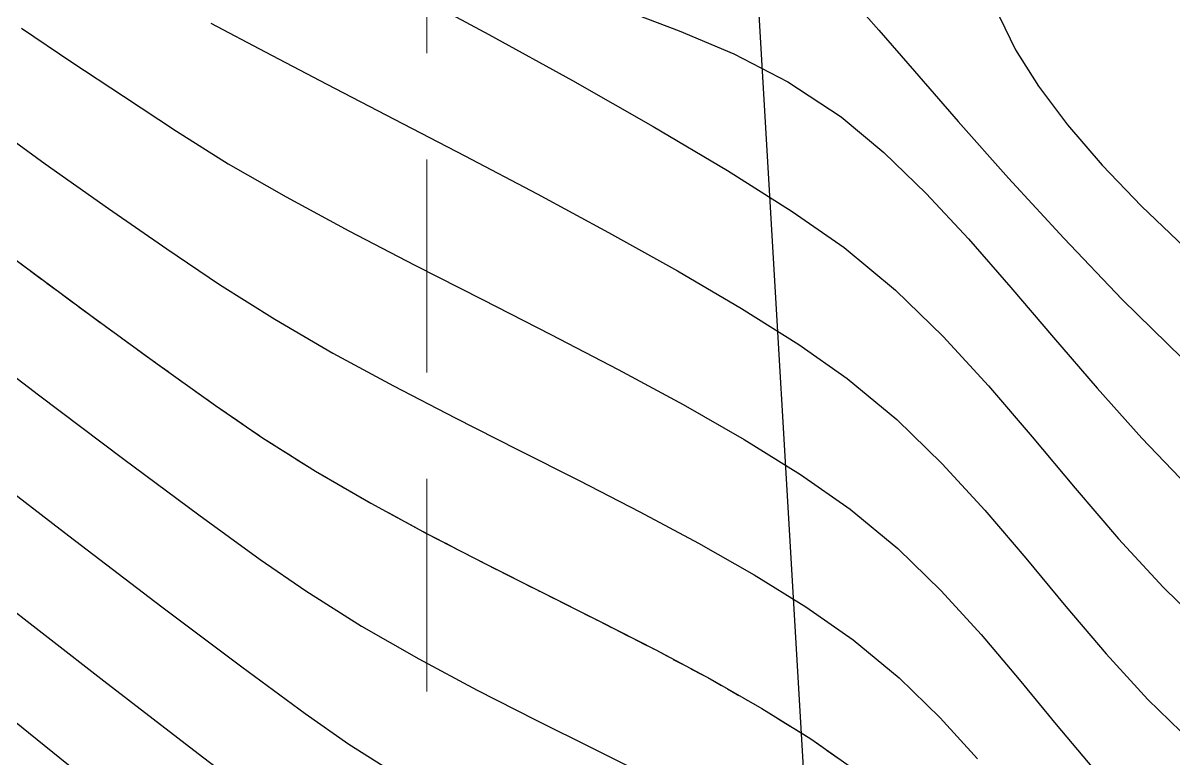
# Model space of a CAD drawing. Header units: inches. Extents: x 2547543 to 2548696, y 7125653 to 7126375.
# Drawn here: x 2548471.99 to 2548493.63, y 7125871.11 to 7125884.94 of the extents above; entities that cross this region are included whole.
import ezdxf

# ---------------------------------------------------------------- set-up
doc = ezdxf.new("R2010")
doc.units = ezdxf.units.IN
doc.header["$MEASUREMENT"] = 0
doc.linetypes.add('DASHED2', pattern=[0.375, 0.25, -0.125])
doc.linetypes.add('HIDDEN', pattern=[0.375, 0.25, -0.125])
for name, color, linetype in [('CONT-MJR', 6, 'Continuous'), ('CONT-MNR', 14, 'Continuous'), ('GRID', 254, 'HIDDEN'), ('V-100YR-LINE', 2, 'DASHED2'), ('V-AREA', 6, 'Continuous')]:
    doc.layers.add(name, color=color, linetype=linetype)

msp = doc.modelspace()

# ---------------------------------------------------------------- linework, layer by layer
at = {"layer": 'CONT-MJR', "color": 35, "extrusion": (0.4703847139463607, 0.882461455750675, 0), "elevation": 7487082.730040736}
msp.add_lwpolyline([(1102975.933275636, 570.0000000000009), (1102974.777633673, 570.0000000000009)], dxfattribs=at)
at = {"layer": 'CONT-MJR', "color": 35, "extrusion": (-0.4624491955246746, -0.8866457813346779, 0), "elevation": -7496676.267913509}
msp.add_lwpolyline([(-1035763.535114386, 570), (-1035762.224890306, 570)], dxfattribs=at)
at = {"layer": 'CONT-MJR', "color": 35}
for points, elevation in [([(2548477.702040712, 7125883.794632679), (2548478.967125516, 7125883.139401617)], 570), ([(2548478.967125516, 7125883.139401617), (2548480.297075457, 7125882.447848337)], 570), ([(2548481.653375518, 7125881.732969606), (2548482.997510686, 7125881.007762193)], 570), ([(2548484.290965946, 7125880.285222868), (2548485.495226282, 7125879.578348399)], 570), ([(2548487.482102127, 7125878.263581111), (2548488.414747215, 7125877.492481256)], 570), ([(2548472.848388184, 7125875.303393166), (2548474.600694178, 7125873.966732437)], 565), ([(2548474.600694178, 7125873.966732437), (2548476.10021098, 7125872.838062741)], 565), ([(2548477.290092579, 7125871.962461226), (2548478.113492966, 7125871.38500504)], 565)]:
    msp.add_lwpolyline(points, dxfattribs=dict(at, elevation=elevation))
at = {"layer": 'CONT-MJR', "color": 35, "extrusion": (-0.4662757996149479, -0.8846394060256647, 0), "elevation": -7492131.104395059}
msp.add_lwpolyline([(-1068140.440059664, 570), (-1068138.906892532, 570)], dxfattribs=at)
at = {"layer": 'CONT-MJR', "color": 35, "extrusion": (-0.4876804707144671, -0.8730221981620604, 0), "elevation": -7463897.689071656}
msp.add_lwpolyline([(-1250270.775655332, 570), (-1250269.294071859, 570)], dxfattribs=at)
at = {"layer": 'CONT-MJR', "color": 35, "extrusion": (0.5330298300387005, 0.846096448573633, 0), "elevation": 7387600.194580516}
msp.add_lwpolyline([(1642041.853770922, 570.0000000000005), (1642040.581397776, 570.0000000000005)], dxfattribs=at)
at = {"layer": 'CONT-MJR', "color": 35, "extrusion": (-0.5730554318644312, -0.8195166087460769, 0), "elevation": -7300200.18356451}
msp.add_lwpolyline([(-1994996.537793479, 570.0000000000009), (-1994995.426985673, 570.0000000000009)], dxfattribs=at)
at = {"layer": 'CONT-MJR', "color": 35, "extrusion": (0.6971020469331313, 0.7169719214597169, 0), "elevation": 6885610.568376489}
msp.add_lwpolyline([(3140269.150664275, 570), (3140267.955357469, 570)], dxfattribs=at)
at = {"layer": 'CONT-MJR', "color": 35, "extrusion": (0.6099461875409578, 0.7924428359851902, 0), "elevation": 7201280.132223728}
msp.add_lwpolyline([(2326883.88132486, 565.0000000000009), (2326881.422788939, 565.0000000000009)], dxfattribs=at)
at = {"layer": 'CONT-MJR', "color": 35, "extrusion": (0.7378286290296839, 0.6749880844757017, 0), "elevation": 6690230.181895213}
msp.add_lwpolyline([(3537475.914270132, 570), (3537474.726537097, 570)], dxfattribs=at)
at = {"layer": 'CONT-MJR', "color": 35, "extrusion": (0.7613394916792207, 0.6483534363367144, 0), "elevation": 6560352.187816582}
msp.add_lwpolyline([(3772888.34971837, 570), (3772887.167095227, 570)], dxfattribs=at)
at = {"layer": 'CONT-MJR', "color": 35, "extrusion": (0.7691829059685913, 0.6390286825845247, 0), "elevation": 6513894.028740717}
msp.add_lwpolyline([(3852542.405497655, 570), (3852541.228464704, 570)], dxfattribs=at)
at = {"layer": 'CONT-MJR', "color": 35, "extrusion": (0.7618021198013603, 0.6478097948210988, 0), "elevation": 6557657.256425537}
msp.add_lwpolyline([(3777568.085678116, 570.0000000000009), (3777566.91572706, 570.0000000000009)], dxfattribs=at)
at = {"layer": 'CONT-MJR', "color": 35, "extrusion": (0.738275027671103, 0.6744998024590017, 0), "elevation": 6687888.24919633}
msp.add_lwpolyline([(3541896.562832943, 570), (3541895.400487761, 570)], dxfattribs=at)
at = {"layer": 'CONT-MJR', "color": 35, "extrusion": (-0.5926929384068405, -0.8054285075428267, 0), "elevation": -7249844.913194492}
msp.add_lwpolyline([(-2170839.209203405, 565), (-2170837.731876008, 565)], dxfattribs=at)
at = {"layer": 'CONT-MJR', "color": 35, "extrusion": (0.6964356943233718, 0.717619205200309, 0), "elevation": 6888524.349888526}
msp.add_lwpolyline([(3133864.155117064, 570.0000000000009), (3133862.997894217, 570.0000000000009)], dxfattribs=at)
at = {"layer": 'CONT-MJR', "color": 35, "extrusion": (0.5337306938680442, 0.8456545077176236, 0), "elevation": 7386226.249967666}
msp.add_lwpolyline([(1648164.27423815, 565.0000000000009), (1648163.088034088, 565.0000000000009)], dxfattribs=at)
at = {"layer": 'CONT-MNR', "color": 35, "extrusion": (0.4746902778551776, 0.8801529072324732, 0), "elevation": 7481607.195998293}
msp.add_lwpolyline([(1139537.244245077, 571.0000000000005), (1139535.462087564, 571.0000000000005)], dxfattribs=at)
at = {"layer": 'CONT-MNR', "color": 35, "extrusion": (0.7479591110932104, 0.6637448064826228, 0), "elevation": 6635933.914503922}
msp.add_lwpolyline([(3638325.477475045, 573), (3638324.741464538, 573)], dxfattribs=at)
at = {"layer": 'CONT-MNR', "color": 35, "extrusion": (-0.3559240444034529, -0.9345148873161353, 0), "elevation": -7566312.276817536}
msp.add_lwpolyline([(-154678.2759354115, 572.0000000000009), (-154677.1928388365, 572.0000000000009)], dxfattribs=at)
at = {"layer": 'CONT-MNR', "color": 35}
for points, elevation in [([(2548490.350362472, 7125885.057594281), (2548490.648619613, 7125884.437904108)], 574), ([(2548472.907752766, 7125884.209713177), (2548473.8793804, 7125883.567449823)], 569), ([(2548488.750753831, 7125884.037945913), (2548489.572997282, 7125883.093244879)], 573), ([(2548486.368984363, 7125883.839384692), (2548487.370622568, 7125883.179690746)], 572), ([(2548471.161669284, 7125883.197455202), (2548472.40500361, 7125882.299562977)], 568), ([(2548487.370622568, 7125883.179690746), (2548488.173611644, 7125882.511965494)], 572), ([(2548489.572997282, 7125883.093244879), (2548490.517553265, 7125882.029022675)], 573), ([(2548488.173611644, 7125882.511965494), (2548488.968981415, 7125881.739012998)], 572), ([(2548490.517553265, 7125882.029022675), (2548491.554723369, 7125880.896996942)], 573), ([(2548473.592330135, 7125881.459464345), (2548474.694356184, 7125880.696357748)], 568), ([(2548471.834829067, 7125880.501255011), (2548473.239050627, 7125879.460916837)], 567), ([(2548475.681789076, 7125880.029441621), (2548476.71984101, 7125879.373597245)], 568), ([(2548490.558468678, 7125879.974080924), (2548491.363388983, 7125879.03042867)], 572), ([(2548476.71984101, 7125879.373597245), (2548477.81517559, 7125878.73956085)], 568), ([(2548481.910560419, 7125879.087961646), (2548483.175914053, 7125878.42968274)], 569), ([(2548478.95168782, 7125878.123289278), (2548480.113272706, 7125877.520739374)], 568), ([(2548475.608369535, 7125877.75380015), (2548476.49235704, 7125877.147962761)], 567), ([(2548480.113272706, 7125877.520739374), (2548481.283825252, 7125876.927867979)], 568), ([(2548476.49235704, 7125877.147962761), (2548477.488334619, 7125876.518088501)], 567), ([(2548485.549287123, 7125877.11203271), (2548486.604794752, 7125876.456441557)], 569), ([(2548490.961535709, 7125877.164303092), (2548491.769841407, 7125876.199157759)], 571), ([(2548481.283825252, 7125876.927867979), (2548482.447240464, 7125876.340631936)], 568), ([(2548486.604794752, 7125876.456441557), (2548487.537841907, 7125875.805526295)], 569), ([(2548482.447240464, 7125876.340631936), (2548483.587413346, 7125875.754988085)], 568), ([(2548478.524688707, 7125875.917768758), (2548479.589179928, 7125875.341213055)], 567), ([(2548479.589179928, 7125875.341213055), (2548480.669568907, 7125874.782630928)], 567), ([(2548493.422226097, 7125874.334685057), (2548494.302407505, 7125873.480155554)], 571), ([(2548482.829082639, 7125873.696225516), (2548483.883728641, 7125873.156821294)], 567), ([(2548483.883728641, 7125873.156821294), (2548484.9053149, 7125872.612228766)], 567), ([(2548479.430514978, 7125872.987266809), (2548480.52494774, 7125872.403477011)], 566), ([(2548481.624765386, 7125871.843649191), (2548482.718687691, 7125871.297845455)], 566), ([(2548491.414955209, 7125871.755292919), (2548492.116933592, 7125870.923165279)], 569), ([(2548486.800350687, 7125871.48431692), (2548487.649321466, 7125870.889416661)], 567), ([(2548482.718687691, 7125871.297845455), (2548483.795434431, 7125870.756127913)], 566), ([(2548475.364967954, 7125871.147723549), (2548476.928160874, 7125869.959653861)], 564)]:
    msp.add_lwpolyline(points, dxfattribs=dict(at, elevation=elevation))
at = {"layer": 'CONT-MNR', "color": 35, "extrusion": (-0.556419558302846, -0.8309014834130855, 0), "elevation": -7338927.930159125}
msp.add_lwpolyline([(-1847452.568453572, 569), (-1847451.424995999, 569)], dxfattribs=at)
at = {"layer": 'CONT-MNR', "color": 35, "extrusion": (0.3899393775083971, 0.9208405300964788, 0), "elevation": 7555557.925907168}
msp.add_lwpolyline([(431915.422931016, 572.0000000000009), (431914.3124528066, 572.0000000000009)], dxfattribs=at)
at = {"layer": 'CONT-MNR', "color": 35, "extrusion": (0.7557381239032434, 0.6548739482367626, 0), "elevation": 6592545.921890186}
msp.add_lwpolyline([(3716364.36719887, 573), (3716363.343746175, 573)], dxfattribs=at)
at = {"layer": 'CONT-MNR', "color": 35, "extrusion": (-0.4831457125998125, -0.8755399593373334, 0), "elevation": -7470284.373704166}
msp.add_lwpolyline([(-1211543.924321325, 571), (-1211542.128815032, 571)], dxfattribs=at)
at = {"layer": 'CONT-MNR', "color": 35, "extrusion": (-0.4575741160862611, -0.8891714841850682, 0), "elevation": -7502254.107241986}
msp.add_lwpolyline([(-994579.7380858553, 572.0000000000009), (-994578.5920045814, 572.0000000000009)], dxfattribs=at)
at = {"layer": 'CONT-MNR', "color": 35, "extrusion": (0.8457509608432747, 0.5335778408373774, 0), "elevation": 5957602.447203681}
msp.add_lwpolyline([(4666905.472530837, 574), (4666904.665819304, 574)], dxfattribs=at)
at = {"layer": 'CONT-MNR', "color": 35, "extrusion": (0.4945205182000198, 0.8691659548551036, 0), "elevation": 7453852.449003499}
msp.add_lwpolyline([(1308841.710210542, 571), (1308839.967576246, 571)], dxfattribs=at)
at = {"layer": 'CONT-MNR', "color": 35, "extrusion": (0.7991762248784754, 0.6010967988510575, 0), "elevation": 6320039.394194227}
msp.add_lwpolyline([(4162947.049219629, 574.0000000000009), (4162946.13784045, 574.0000000000009)], dxfattribs=at)
at = {"layer": 'CONT-MNR', "color": 35, "extrusion": (-0.551962880543131, -0.8338686818093897, 0), "elevation": -7348714.120568314}
msp.add_lwpolyline([(-1808130.665879971, 569.0000000000005), (-1808129.476435237, 569.0000000000005)], dxfattribs=at)
at = {"layer": 'CONT-MNR', "color": 35, "extrusion": (0.5315826839277312, 0.8470064050219396, 0), "elevation": 7390393.578952131}
msp.add_lwpolyline([(1629421.424180117, 569.0000000000009), (1629420.271725714, 569.0000000000009)], dxfattribs=at)
at = {"layer": 'CONT-MNR', "color": 35, "extrusion": (0.5104056331911417, 0.8599337704769768, 0), "elevation": 7428547.942068634}
msp.add_lwpolyline([(1445563.511101588, 571.0000000000009), (1445561.887286075, 571.0000000000009)], dxfattribs=at)
at = {"layer": 'CONT-MNR', "color": 35, "extrusion": (0.7588778145163132, 0.6512330325121295, 0), "elevation": 6574604.169306174}
msp.add_lwpolyline([(3748012.607725528, 574.0000000000009), (3748011.608991995, 574.0000000000009)], dxfattribs=at)
at = {"layer": 'CONT-MNR', "color": 35, "extrusion": (0.5775940849772068, 0.8163241225146685, 0), "elevation": 7289012.202191277}
msp.add_lwpolyline([(2035487.966703933, 568.0000000000009), (2035486.512224648, 568.0000000000009)], dxfattribs=at)
at = {"layer": 'CONT-MNR', "color": 35, "extrusion": (0.4974065999286905, 0.8675175354696755, 0), "elevation": 7449456.555698873}
msp.add_lwpolyline([(1333613.399183831, 569), (1333612.142749385, 569)], dxfattribs=at)
at = {"layer": 'CONT-MNR', "color": 35, "extrusion": (0.722296502247803, 0.6915835183407639, 0), "elevation": 6768909.789022673}
msp.add_lwpolyline([(3384504.582988465, 574.0000000000009), (3384503.515602008, 574.0000000000009)], dxfattribs=at)
at = {"layer": 'CONT-MNR', "color": 35, "extrusion": (0.5339007190597624, 0.8455471732478732, 0), "elevation": 7385907.624724511}
msp.add_lwpolyline([(1649649.131367781, 571.0000000000005), (1649647.691774896, 571.0000000000005)], dxfattribs=at)
at = {"layer": 'CONT-MNR', "color": 35, "extrusion": (-0.4748696023701843, -0.8800561690851232, 0), "elevation": -7481370.356673222}
msp.add_lwpolyline([(-1141061.746280509, 569.0000000000005), (-1141060.408223115, 569.0000000000005)], dxfattribs=at)
at = {"layer": 'CONT-MNR', "color": 35, "extrusion": (0.7327349002528422, 0.6805141923218483, 0), "elevation": 6716630.466687504}
msp.add_lwpolyline([(3487099.33288171, 572), (3487098.167363217, 572)], dxfattribs=at)
at = {"layer": 'CONT-MNR', "color": 35, "extrusion": (0.5718160432539112, 0.8203818700321461, 0), "elevation": 7303209.348466562}
msp.add_lwpolyline([(1983961.229563851, 571), (1983960.038352628, 571)], dxfattribs=at)
at = {"layer": 'CONT-MNR', "color": 35, "extrusion": (-0.6872918249591552, -0.7263814062490269, 0), "elevation": -6927666.239071715}
msp.add_lwpolyline([(-3046382.159065933, 574), (-3046381.042348266, 574)], dxfattribs=at)
at = {"layer": 'CONT-MNR', "color": 35, "extrusion": (0.4612008559299213, 0.8872957626910591, 0), "elevation": 7498124.338310952}
msp.add_lwpolyline([(1025208.601286604, 569.0000000000005), (1025207.205025555, 569.0000000000005)], dxfattribs=at)
at = {"layer": 'CONT-MNR', "color": 35, "extrusion": (0.7220472094456073, 0.691843788244002, 0), "elevation": 6770127.649737637}
msp.add_lwpolyline([(3382064.364990742, 573), (3382062.774912412, 573)], dxfattribs=at)
at = {"layer": 'CONT-MNR', "color": 35, "extrusion": (-0.5597028333399843, -0.8286933922454032, 0), "elevation": -7331558.754127148}
msp.add_lwpolyline([(-1876471.476276539, 568.0000000000005), (-1876470.284722579, 568.0000000000005)], dxfattribs=at)
at = {"layer": 'CONT-MNR', "color": 35, "extrusion": (-0.6376963093646922, -0.7702878793169804, 0), "elevation": -7114140.57558829}
msp.add_lwpolyline([(-2581078.8620416, 571.0000000000009), (-2581077.609018712, 571.0000000000009)], dxfattribs=at)
at = {"layer": 'CONT-MNR', "color": 35, "extrusion": (0.7528699330869952, 0.6581693276456927, 0), "elevation": 6608717.547651904}
msp.add_lwpolyline([(3687523.671818331, 572.0000000000005), (3687522.461893538, 572.0000000000005)], dxfattribs=at)
at = {"layer": 'CONT-MNR', "color": 35, "extrusion": (-0.454822734437308, -0.8905819896219381, 0), "elevation": -7505287.087427926}
msp.add_lwpolyline([(-971382.5926456959, 569.0000000000005), (-971381.1621525232, 569.0000000000005)], dxfattribs=at)
at = {"layer": 'CONT-MNR', "color": 35, "extrusion": (-0.6971805186299967, -0.7168956161414357, 0), "elevation": -6885268.536197345}
msp.add_lwpolyline([(-3141024.504434854, 571), (-3141023.250569091, 571)], dxfattribs=at)
at = {"layer": 'CONT-MNR', "color": 35, "extrusion": (-0.4549714583445277, -0.8905060202445876, 0), "elevation": -7505124.758777181}
msp.add_lwpolyline([(-972634.5573168141, 569), (-972633.116798202, 569)], dxfattribs=at)
at = {"layer": 'CONT-MNR', "color": 35, "extrusion": (-0.7005202642903944, -0.7136325099927244, 0), "elevation": -6870530.199192414}
msp.add_lwpolyline([(-3173135.955041215, 573), (-3173134.366964583, 573)], dxfattribs=at)
at = {"layer": 'CONT-MNR', "color": 35, "extrusion": (-0.5887312657023956, -0.808328829613577, 0), "elevation": -7260419.680245291}
msp.add_lwpolyline([(-2135223.64364496, 567), (-2135222.070813354, 567)], dxfattribs=at)
at = {"layer": 'CONT-MNR', "color": 35, "extrusion": (-0.6062481594456992, -0.7952755303469999, 0), "elevation": -7212042.998085829}
msp.add_lwpolyline([(-2293314.950471228, 566), (-2293312.747577582, 566)], dxfattribs=at)
at = {"layer": 'CONT-MNR', "color": 35, "extrusion": (0.7367615443153659, 0.6761526653190366, 0), "elevation": 6695811.016625179}
msp.add_lwpolyline([(3526905.826047193, 571), (3526904.567981306, 571)], dxfattribs=at)
at = {"layer": 'CONT-MNR', "color": 35, "extrusion": (0.7581878485613068, 0.6520361848041695, 0), "elevation": 6578566.160261713}
msp.add_lwpolyline([(3741046.305598315, 572.0000000000009), (3741045.049676254, 572.0000000000009)], dxfattribs=at)
at = {"layer": 'CONT-MNR', "color": 35, "extrusion": (0.4766782641431461, 0.879077830737118, 0), "elevation": 7479006.005614119}
msp.add_lwpolyline([(1156441.158622188, 568), (1156439.865776219, 568)], dxfattribs=at)
at = {"layer": 'CONT-MNR', "color": 35, "extrusion": (-0.5797083156891617, -0.814824072251695, 0), "elevation": -7283709.232222018}
msp.add_lwpolyline([(-2054372.664689991, 567.0000000000009), (-2054371.317216573, 567.0000000000009)], dxfattribs=at)
at = {"layer": 'CONT-MNR', "color": 35, "extrusion": (-0.474912480652377, -0.8800330310395205, 0), "elevation": -7481314.860267031}
msp.add_lwpolyline([(-1141419.228015028, 569), (-1141417.839816147, 569)], dxfattribs=at)
at = {"layer": 'CONT-MNR', "color": 35, "extrusion": (0.7592661023453506, 0.6507802899821872, 0), "elevation": 6572363.206590185}
msp.add_lwpolyline([(3751930.554083608, 571), (3751929.293366956, 571)], dxfattribs=at)
at = {"layer": 'CONT-MNR', "color": 35, "extrusion": (-0.6020565162496763, -0.7984534746879767, 0), "elevation": -7224006.355098804}
msp.add_lwpolyline([(-2255344.7066763, 566.0000000000009), (-2255342.69751599, 566.0000000000009)], dxfattribs=at)
at = {"layer": 'CONT-MNR', "color": 35, "extrusion": (0.7451410444359321, 0.6669069079691171, 0), "elevation": 6651283.442152388}
msp.add_lwpolyline([(3610177.192437675, 572.0000000000009), (3610175.935449101, 572.0000000000009)], dxfattribs=at)
at = {"layer": 'CONT-MNR', "color": 35, "extrusion": (0.4962842886187722, 0.868160068691344, 0), "elevation": 7451175.300951578}
msp.add_lwpolyline([(1323968.79041467, 569.0000000000005), (1323967.463801938, 569.0000000000005)], dxfattribs=at)
at = {"layer": 'CONT-MNR', "color": 35, "extrusion": (0.7205521112377447, 0.693400789580477, 0), "elevation": 6777410.862878907}
msp.add_lwpolyline([(3367438.746061658, 572.0000000000009), (3367437.501350781, 572.0000000000009)], dxfattribs=at)
at = {"layer": 'CONT-MNR', "color": 35, "extrusion": (-0.5962832592052553, -0.8027741119340848, 0), "elevation": -7240081.688749686}
msp.add_lwpolyline([(-2203192.148219975, 566), (-2203190.397334641, 566)], dxfattribs=at)
at = {"layer": 'CONT-MNR', "color": 35, "extrusion": (-0.501239665020215, -0.8653084988664002, 0), "elevation": -7443479.515538896}
msp.add_lwpolyline([(-1366552.729076454, 567), (-1366551.531406387, 567)], dxfattribs=at)
at = {"layer": 'CONT-MNR', "color": 35, "extrusion": (0.7595127161488728, 0.650492454997106, 0), "elevation": 6570940.608990875}
msp.add_lwpolyline([(3754418.91905886, 571.0000000000009), (3754417.667371689, 571.0000000000009)], dxfattribs=at)
at = {"layer": 'CONT-MNR', "color": 35, "extrusion": (-0.471204342503958, -0.8820240742776881, 0), "elevation": -7486050.499400422}
msp.add_lwpolyline([(-1109919.722893918, 568.0000000000009), (-1109918.474826443, 568.0000000000009)], dxfattribs=at)
at = {"layer": 'CONT-MNR', "color": 35, "extrusion": (0.6366866863461751, 0.7711225994804765, 0), "elevation": 7117511.960395557}
msp.add_lwpolyline([(2571753.919010668, 569), (2571752.752465955, 569)], dxfattribs=at)
at = {"layer": 'CONT-MNR', "color": 35, "extrusion": (-0.5872566699854272, -0.8094007681968354, 0), "elevation": -7264298.377982151}
msp.add_lwpolyline([(-2121980.174818325, 566.0000000000009), (-2121978.746674666, 566.0000000000009)], dxfattribs=at)
at = {"layer": 'CONT-MNR', "color": 35, "extrusion": (-0.4944033918974496, -0.869232584571182, 0), "elevation": -7454022.362714274}
msp.add_lwpolyline([(-1307830.920451852, 568.0000000000009), (-1307829.717812584, 568.0000000000009)], dxfattribs=at)
at = {"layer": 'CONT-MNR', "color": 35, "extrusion": (-0.6970178660796118, -0.7170537597459653, 0), "elevation": -6885977.477621541}
msp.add_lwpolyline([(-3139459.014524469, 569.0000000000009), (-3139457.87801724, 569.0000000000009)], dxfattribs=at)
at = {"layer": 'CONT-MNR', "color": 35, "extrusion": (0.7369447010857996, 0.6759530364911173, 0), "elevation": 6694855.117446023}
msp.add_lwpolyline([(3528714.704303088, 571.0000000000009), (3528713.464318081, 571.0000000000009)], dxfattribs=at)
at = {"layer": 'CONT-MNR', "color": 35, "extrusion": (0.5701542566373207, 0.821537658076819, 0), "elevation": 7307199.238843343}
msp.add_lwpolyline([(1969178.511344332, 566), (1969177.470191207, 566)], dxfattribs=at)
at = {"layer": 'CONT-MNR', "color": 35, "extrusion": (-0.4500946121768873, -0.8929808733054352, 0), "elevation": -7510327.305068853}
msp.add_lwpolyline([(-931573.3527956661, 567.0000000000005), (-931572.138830849, 567.0000000000005)], dxfattribs=at)
at = {"layer": 'CONT-MNR', "color": 35, "extrusion": (0.5277964512527138, 0.8493708883903675, 0), "elevation": 7397592.142305129}
msp.add_lwpolyline([(1596401.719725854, 568.0000000000009), (1596400.57321149, 568.0000000000009)], dxfattribs=at)
at = {"layer": 'CONT-MNR', "color": 35, "extrusion": (0.6126178964930422, 0.7903792209417201, 0), "elevation": 7193382.094919987}
msp.add_lwpolyline([(2351179.220520872, 564), (2351176.566583789, 564)], dxfattribs=at)
at = {"layer": 'CONT-MNR', "color": 35, "extrusion": (-0.5331180553462559, -0.8460408613440764, 0), "elevation": -7387420.06607508}
msp.add_lwpolyline([(-1642816.299107327, 566.0000000000009), (-1642815.058242531, 566.0000000000009)], dxfattribs=at)
at = {"layer": 'CONT-MNR', "color": 35, "extrusion": (-0.4487241112579463, -0.8936703374151828, 0), "elevation": -7511747.643020083}
msp.add_lwpolyline([(-920049.0349383703, 567.0000000000009), (-920047.8315120903, 567.0000000000009)], dxfattribs=at)
at = {"layer": 'CONT-MNR', "color": 35, "extrusion": (0.7389944682836279, 0.6737114930340717, 0), "elevation": 6684102.853994341}
msp.add_lwpolyline([(3549035.168518381, 569), (3549034.051016862, 569)], dxfattribs=at)
at = {"layer": 'CONT-MNR', "color": 35, "extrusion": (0.5730893433409338, 0.8194928947520274, 0), "elevation": 7300113.658673966}
msp.add_lwpolyline([(1995295.683473074, 568), (1995294.602129207, 568)], dxfattribs=at)
at = {"layer": 'CONT-MNR', "color": 35, "extrusion": (-0.4972444827168832, -0.867610468129344, 0), "elevation": -7449699.33445384}
msp.add_lwpolyline([(-1332214.837957868, 566), (-1332213.595732591, 566)], dxfattribs=at)
at = {"layer": 'CONT-MNR', "color": 35, "extrusion": (0.6361464229175825, 0.7715683564073661, 0), "elevation": 7119309.653182453}
msp.add_lwpolyline([(2566766.456253333, 568), (2566765.334058745, 568)], dxfattribs=at)
at = {"layer": 'CONT-MNR', "color": 35, "extrusion": (0.7636305822869579, 0.6456534161576793, 0), "elevation": 6546949.439372919}
msp.add_lwpolyline([(3796093.610061145, 569.0000000000005), (3796092.505196716, 569.0000000000005)], dxfattribs=at)
at = {"layer": 'CONT-MNR', "color": 35, "extrusion": (0.6263613598122383, 0.7795328389068441, 0), "elevation": 7151115.365977312}
msp.add_lwpolyline([(2476754.424607502, 563), (2476751.806977133, 563)], dxfattribs=at)
at = {"layer": 'CONT-MNR', "color": 35, "extrusion": (-0.6096838585908906, -0.7926446824231669, 0), "elevation": -7202048.166913233}
msp.add_lwpolyline([(-2324495.517790894, 564), (-2324493.170837304, 564)], dxfattribs=at)
at = {"layer": 'CONT-MNR', "color": 35, "extrusion": (-0.4945898755420929, -0.8691264896499572, 0), "elevation": -7453739.481299756}
msp.add_lwpolyline([(-1309428.708728791, 567), (-1309427.585431835, 567)], dxfattribs=at)
at = {"layer": 'CONT-MNR', "color": 35, "extrusion": (0.696927212940545, 0.7171418687142206, 0), "elevation": 6886372.575916019}
msp.add_lwpolyline([(3138586.778104813, 568.0000000000009), (3138585.700659628, 568.0000000000009)], dxfattribs=at)
at = {"layer": 'CONT-MNR', "color": 35, "extrusion": (0.7719990388190753, 0.6356236969012593, 0), "elevation": 6496805.871527637}
msp.add_lwpolyline([(3881285.706747195, 569), (3881284.611139179, 569)], dxfattribs=at)
at = {"layer": 'CONT-MNR', "color": 35, "extrusion": (-0.4536319796871063, -0.891189108441725, 0), "elevation": -7506572.13985025}
msp.add_lwpolyline([(-961345.5184777188, 566), (-961344.2843764089, 566)], dxfattribs=at)
at = {"layer": 'CONT-MNR', "color": 35, "extrusion": (0.5287511715641644, 0.8487768838567198, 0), "elevation": 7395790.374623209}
msp.add_lwpolyline([(1604717.293234951, 567), (1604716.210796604, 567)], dxfattribs=at)
at = {"layer": 'CONT-MNR', "color": 35, "extrusion": (0.7402751067199125, 0.6723040728500924, 0), "elevation": 6677335.827617489}
msp.add_lwpolyline([(3561745.878067268, 568.0000000000009), (3561744.830686695, 568.0000000000009)], dxfattribs=at)
at = {"layer": 'GRID', "color": 252, "linetype": 'HIDDEN', "lineweight": 0, "ltscale": 16}
msp.add_line((2548479.583313589, 7126356.376313465), (2548479.583313589, 7125726.296813901), dxfattribs=at)
at = {"layer": 'V-100YR-LINE', "color": 5}
for p, q in [((2548471.834829067, 7125880.501255011, 567), (2548473.239050627, 7125879.460916837, 567)), ((2548473.239050627, 7125879.460916837, 567), (2548474.510415757, 7125878.534941696, 567)), ((2548474.510415757, 7125878.534941696, 567), (2548475.608369535, 7125877.75380015, 567)), ((2548475.608369535, 7125877.75380015, 567), (2548476.49235704, 7125877.147962761, 567)), ((2548476.49235704, 7125877.147962761, 567), (2548477.488334619, 7125876.518088501, 567)), ((2548477.488334619, 7125876.518088501, 567), (2548478.524688707, 7125875.917768758, 567)), ((2548478.524688707, 7125875.917768758, 567), (2548479.589179928, 7125875.341213055, 567)), ((2548479.589179928, 7125875.341213055, 567), (2548480.669568907, 7125874.782630928, 567)), ((2548480.669568907, 7125874.782630928, 567), (2548481.753616269, 7125874.236231904, 567)), ((2548481.753616269, 7125874.236231904, 567), (2548482.829082639, 7125873.696225516, 567)), ((2548482.829082639, 7125873.696225516, 567), (2548483.883728641, 7125873.156821294, 567)), ((2548483.883728641, 7125873.156821294, 567), (2548484.9053149, 7125872.612228766, 567)), ((2548484.9053149, 7125872.612228766, 567), (2548485.88160204, 7125872.056657464, 567)), ((2548485.88160204, 7125872.056657464, 567), (2548486.800350687, 7125871.48431692, 567)), ((2548486.800350687, 7125871.48431692, 567), (2548487.649321466, 7125870.889416661, 567))]:
    msp.add_line(p, q, dxfattribs=at)
at = {"layer": 'V-AREA', "color": 7}
msp.add_line((2548488.800716507, 7125834.545948709), (2548465.284300001, 7126234.274800001), dxfattribs=at)

doc.saveas('drawing.dxf')
